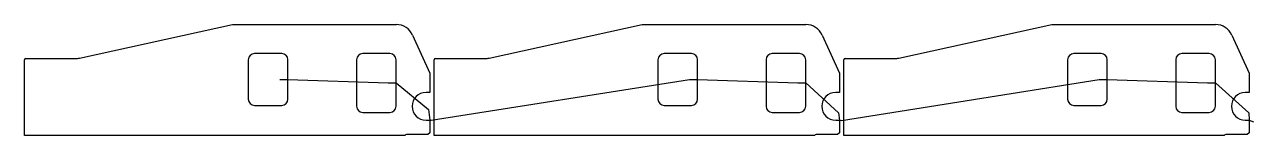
# Model space of a CAD drawing. Header units: metres. Extents: x 7 to 6990, y 7 to 638.
import ezdxf

# ---------------------------------------------------------------- set-up
doc = ezdxf.new("R2010")
doc.units = ezdxf.units.M

msp = doc.modelspace()

# ---------------------------------------------------------------- linework, layer by layer
at = {"layer": 'TOOL_0'}
for p, q in [((318.471, 446.689), (1189.032, 637.601)), ((1189.032, 637.601), (2119.364, 637.601)), ((2646.293, 446.69), (3516.854, 637.602)), ((3516.854, 637.602), (4447.186, 637.602)), ((4974.352, 446.691), (5844.913, 637.603)), ((5844.913, 637.603), (6775.245, 637.603)), ((2211.487, 578.005), (2309.1, 360.816)), ((4539.309, 578.006), (4636.922, 360.817)), ((6867.368, 578.007), (6964.981, 360.818)), ((6.6, 6.601), (6.6, 436.391)), ((14.6, 444.391), (297.263, 444.391)), ((1278.1, 437.601), (1278.1, 212.601)), ((1468.1, 472.601), (1313.1, 472.601)), ((1503.1, 325.101), (1503.1, 437.601)), ((1893.1, 437.601), (1893.1, 172.601)), ((2083.1, 472.601), (1928.1, 472.601)), ((2118.1, 305.101), (2118.1, 437.601)), ((2334.422, 6.602), (2334.422, 436.392)), ((2342.422, 444.392), (2625.085, 444.392)), ((3605.922, 437.602), (3605.922, 212.602)), ((3795.922, 472.602), (3640.922, 472.602)), ((3830.922, 325.102), (3830.922, 437.602)), ((4220.922, 437.602), (4220.922, 172.602)), ((4410.922, 472.602), (4255.922, 472.602)), ((4445.922, 305.102), (4445.922, 437.602)), ((4662.481, 6.603), (4662.481, 436.393)), ((4670.481, 444.393), (4953.144, 444.393)), ((5933.981, 437.603), (5933.981, 212.603)), ((6123.981, 472.603), (5968.981, 472.603)), ((6158.981, 325.103), (6158.981, 437.603)), ((6548.981, 437.603), (6548.981, 172.603)), ((6738.981, 472.603), (6583.981, 472.603)), ((6773.981, 305.103), (6773.981, 437.603)), ((2309.1, 360.816), (2309.1, 251.602)), ((4636.922, 360.817), (4636.922, 251.603)), ((6964.981, 360.818), (6964.981, 251.604)), ((1458.1, 325.101), (1503.1, 325.101)), ((1503.1, 212.601), (1503.1, 325.101)), ((1503.1, 325.101), (2073.1, 305.101)), ((2073.1, 305.101), (2118.1, 305.101)), ((2118.1, 172.601), (2118.1, 305.101)), ((2118.1, 305.101), (2302.267, 153.828)), ((2316.757, 93.122), (3785.922, 325.102)), ((3785.922, 325.102), (3830.922, 325.102)), ((3830.922, 212.602), (3830.922, 325.102)), ((3830.922, 325.102), (4400.922, 305.102)), ((4400.922, 305.102), (4445.922, 305.102)), ((4445.922, 172.602), (4445.922, 305.102)), ((4445.922, 305.102), (4632.895, 134.646)), ((4649.81, 91.193), (6113.981, 325.103)), ((6113.981, 325.103), (6158.981, 325.103)), ((6158.981, 212.603), (6158.981, 325.103)), ((6158.981, 325.103), (6728.981, 305.103)), ((6728.981, 305.103), (6773.981, 305.103)), ((6773.981, 172.603), (6773.981, 305.103)), ((6773.981, 305.103), (6963.842, 136.118)), ((2309.1, 251.602), (2288.1, 251.602)), ((4636.922, 251.603), (4615.922, 251.603)), ((6964.981, 251.604), (6943.981, 251.604)), ((1313.1, 177.601), (1468.1, 177.601)), ((2302.267, 153.828), (2309.1, 93.601)), ((3640.922, 177.602), (3795.922, 177.602)), ((5968.981, 177.603), (6123.981, 177.603)), ((1928.1, 137.601), (2083.1, 137.601)), ((2288.1, 93.602), (2309.1, 93.602)), ((2309.1, 93.602), (2316.757, 93.122)), ((2309.1, 93.601), (2309.1, 22.187)), ((4255.922, 137.602), (4410.922, 137.602)), ((4615.922, 93.603), (4636.922, 93.603)), ((4632.895, 134.646), (4636.922, 93.602)), ((4636.922, 93.603), (4649.81, 91.193)), ((4636.922, 93.602), (4636.922, 22.188)), ((6583.981, 137.603), (6738.981, 137.603)), ((6943.981, 93.604), (6964.981, 93.604)), ((6963.842, 136.118), (6964.981, 93.603)), ((6964.981, 93.604), (6989.956, 84.873)), ((6964.981, 93.603), (6964.981, 22.189)), ((2168.695, 6.601), (6.6, 6.601)), ((2298.514, 11.601), (2176.762, 11.601)), ((2309.1, 22.187), (2298.514, 11.601)), ((4496.517, 6.602), (2334.422, 6.602)), ((4626.336, 11.602), (4504.584, 11.602)), ((4636.922, 22.188), (4626.336, 11.602)), ((6824.576, 6.603), (4662.481, 6.603)), ((6954.395, 11.603), (6832.643, 11.603)), ((6964.981, 22.189), (6954.395, 11.603))]:
    msp.add_line(p, q, dxfattribs=at)
for centre, radius, start, end in [((2119.364, 536.601), 101, 24.2011809, 90), ((4447.186, 536.602), 101, 24.2011809, 90), ((6775.245, 536.603), 101, 24.2011809, 90), ((14.6, 436.391), 8, 90, 180), ((297.083, 545.056), 100.665, 270.102451, 282.2669259), ((1313.1, 437.601), 35, 90, 180), ((1468.1, 437.601), 35, 0, 90), ((1928.1, 437.601), 35, 90, 180), ((2083.1, 437.601), 35, 0, 90), ((2342.422, 436.392), 8, 90, 180), ((2624.905, 545.057), 100.665, 270.102451, 282.2669259), ((3640.922, 437.602), 35, 90, 180), ((3795.922, 437.602), 35, 0, 90), ((4255.922, 437.602), 35, 90, 180), ((4410.922, 437.602), 35, 0, 90), ((4670.481, 436.393), 8, 90, 180), ((4952.964, 545.058), 100.665, 270.102451, 282.2669259), ((5968.981, 437.603), 35, 90, 180), ((6123.981, 437.603), 35, 0, 90), ((6583.981, 437.603), 35, 90, 180), ((6738.981, 437.603), 35, 0, 90), ((1313.1, 212.601), 35, 180, 270), ((1468.1, 212.601), 35, 270, 0), ((2288.1, 172.602), 79, 90, 270), ((3640.922, 212.602), 35, 180, 270), ((3795.922, 212.602), 35, 270, 0), ((4615.922, 172.603), 79, 90, 270), ((5968.981, 212.603), 35, 180, 270), ((6123.981, 212.603), 35, 270, 0), ((6943.981, 172.604), 79, 90, 270), ((1928.1, 172.601), 35, 180, 270), ((2083.1, 172.601), 35, 270, 0), ((4255.922, 172.602), 35, 180, 270), ((4410.922, 172.602), 35, 270, 0), ((6583.981, 172.603), 35, 180, 270), ((6738.981, 172.603), 35, 270, 0), ((2176.796, 2.54), 9.061, 90.2149925, 153.3755691), ((4504.618, 2.541), 9.061, 90.2149925, 153.3755691), ((6832.677, 2.542), 9.061, 90.2149925, 153.3755691)]:
    msp.add_arc(centre, radius, start, end, dxfattribs=at)

doc.saveas('drawing.dxf')
